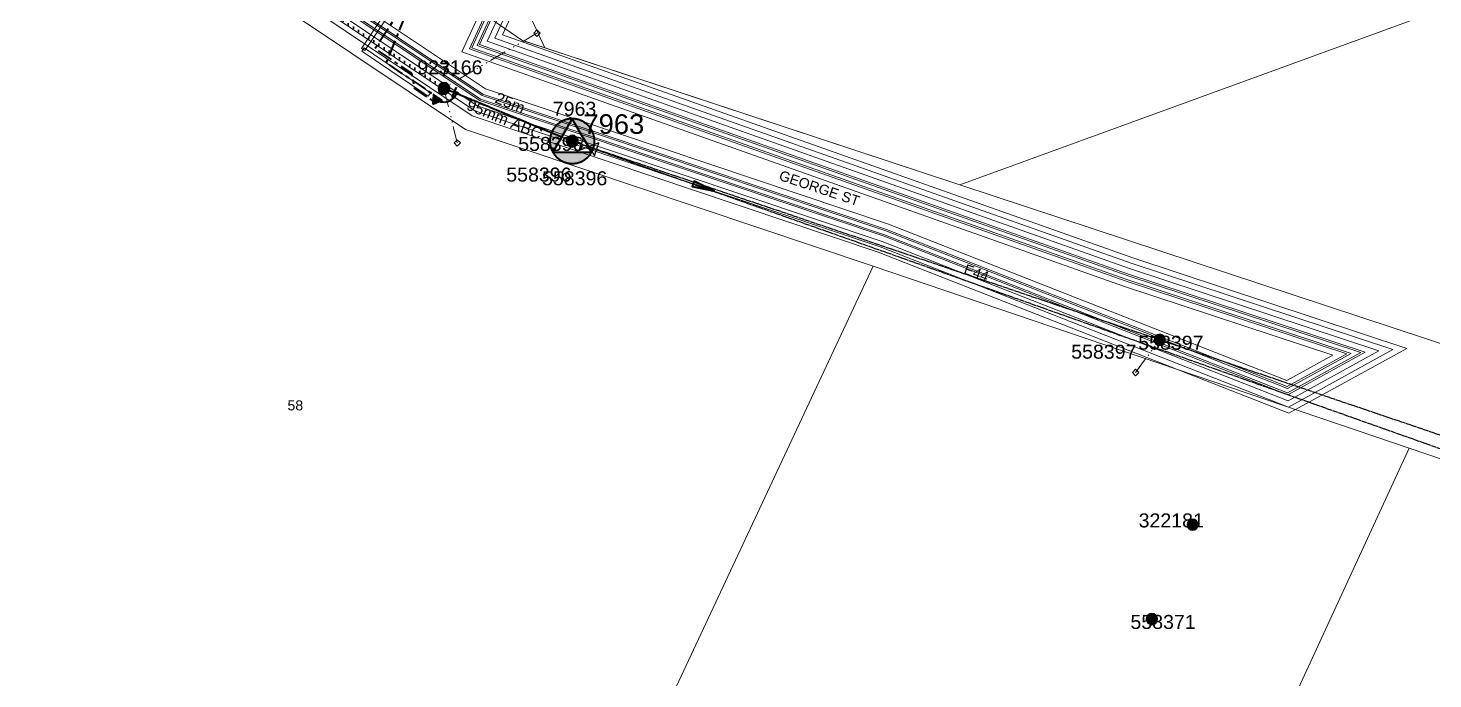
# Model space of a CAD drawing. Header units: metres. Extents: x 0 to 307451, y 0 to 6277344.
# Drawn here: x 305553.9 to 305805, y 6274895.7 to 6275012 of the extents above; entities that cross this region are included whole.
import ezdxf
from ezdxf import colors
from ezdxf.entities.mleader import LeaderData, LeaderLine
from ezdxf.enums import TextEntityAlignment as Align
from ezdxf.math import Vec2, Vec3

# ---------------------------------------------------------------- set-up
doc = ezdxf.new("R2010")
doc.units = ezdxf.units.M
for name, pattern in [('Cable Exist OH', [1, 1, 0]), ('Cable Exist UG', [7, 4, -1, 1, -1]), ('Cable Remove', [1, 0, -1]), ('DASHED', [19.05, 12.7, -6.35]), ('PHANTOMX2', [6.6, 3, -0.75, 0.2, -0.75, 0.2, -0.75, 0.2, -0.75])]:
    doc.linetypes.add(name, pattern=pattern)
doc.layers.get('0').update_dxf_attribs({"color": 6})
for name, color, linetype, lineweight in [('_User Miscellaneous1', 30, 'Continuous', 13), ('_User Miscellaneous2', 31, 'Continuous', 13), ('_User_HV_Exist', 1, 'Continuous', 35), ('_User_LV_Exist', 5, 'Continuous', 35), ('Cadastre Developer_SP_NEW', 92, 'Continuous', 15), ('Cadastre Land Parcels_SP_EXT', 118, 'Continuous', 15), ('Cadastre Roads_SP_EXT', 218, 'Continuous', 15), ('Mains_HV_EXT', 13, 'Continuous', 25), ('Mains_LV_EXT', 163, 'Continuous', 25), ('Services_SP_MOD', 3, 'PHANTOMX2', 20)]:
    doc.layers.add(name, color=color, linetype=linetype, lineweight=lineweight)
doc.layers.add('_User Miscellaneous10', color=252, linetype='Continuous', lineweight=13, plot=False, transparency=0.75)
for name, color, linetype in [('Equip_LV_EXT', 7, 'Continuous'), ('Mains_HV_MOD', 3, 'Continuous'), ('Sub_SP_TR_HV_LV_EXT', 7, 'Continuous'), ('SupportsOH_SP_TR_HV_LV_SL_EXT', 7, 'Continuous')]:
    doc.layers.add(name, color=color, linetype=linetype)
doc.styles.add('POLE_LABEL', font='arial.ttf', dxfattribs={"height": 2})
doc.styles.get("Standard").update_dxf_attribs({"font": 'arial.ttf'})
doc.styles.add('T25a', font='arial.ttf', dxfattribs={"height": 2})
doc.linetypes.add('IE Trench HV', pattern='A,4,-0.4,["/",Standard,S=2,R=0,X=0.25,Y=-1],-1.6', length=6)

# ---------------------------------------------------------------- blocks, each defined once
blk = doc.blocks.new('SUB_POLE_EXT')
at = {"linetype": 'DASHED', "transparency": 33554495}
h = blk.add_hatch(color=256, dxfattribs=at)
h.dxf.hatch_style = 1
h.paths.add_polyline_path([(0, 4), (-0.05, 4), (-0.15, 4), (-0.25, 3.99), (-0.34, 3.99), (-0.44, 3.98), (-0.54, 3.96), (-0.64, 3.95), (-0.73, 3.93), (-0.83, 3.91), (-0.92, 3.89), (-1.02, 3.87), (-1.11, 3.84), (-1.21, 3.81), (-1.3, 3.78), (-1.39, 3.75), (-1.49, 3.71), (-1.58, 3.68), (-1.67, 3.64), (-1.75, 3.59), (-1.84, 3.55), (-1.93, 3.5), (-2.01, 3.46), (-2.1, 3.41), (-2.18, 3.35), (-2.26, 3.3), (-2.34, 3.24), (-2.42, 3.18), (-2.5, 3.12), (-2.58, 3.06), (-2.65, 3), (-2.72, 2.93), (-2.79, 2.86), (-2.86, 2.79), (-2.93, 2.72), (-3, 2.65), (-3.06, 2.58), (-3.12, 2.5), (-3.18, 2.42), (-3.24, 2.34), (-3.3, 2.26), (-3.35, 2.18), (-3.41, 2.1), (-3.46, 2.01), (-3.5, 1.93), (-3.55, 1.84), (-3.59, 1.75), (-3.64, 1.67), (-3.68, 1.58), (-3.71, 1.49), (-3.75, 1.39), (-3.78, 1.3), (-3.81, 1.21), (-3.84, 1.11), (-3.87, 1.02), (-3.89, 0.92), (-3.91, 0.83), (-3.93, 0.73), (-3.95, 0.64), (-3.96, 0.54), (-3.98, 0.44), (-3.99, 0.34), (-3.99, 0.25), (-4, 0.15), (-4, 0.05), (-4, -0.05), (-4, -0.15), (-3.99, -0.25), (-3.99, -0.34), (-3.98, -0.44), (-3.96, -0.54), (-3.95, -0.64), (-3.93, -0.73), (-3.91, -0.83), (-3.89, -0.92), (-3.87, -1.02), (-3.84, -1.11), (-3.81, -1.21), (-3.78, -1.3), (-3.75, -1.39), (-3.71, -1.49), (-3.68, -1.58), (-3.64, -1.67), (-3.59, -1.75), (-3.55, -1.84), (-3.5, -1.93), (-3.46, -2)])
h.paths.add_polyline_path([(-1.19, 0.53), (2.55, 0.53), (2.55, 0.92), (-1.19, 0.92)], flags=9)
h.paths.add_polyline_path([(-1.18, -2.21), (0.35, -2.21), (0.35, -1.9), (-1.18, -1.9)], flags=9)
h = blk.add_hatch(color=256, dxfattribs=at)
h.dxf.hatch_style = 1
h.paths.add_polyline_path([(3.59, 1.75), (3.55, 1.84), (3.5, 1.93), (3.46, 2.01), (3.41, 2.1), (3.35, 2.18), (3.3, 2.26), (3.24, 2.34), (3.18, 2.42), (3.12, 2.5), (3.06, 2.58), (3, 2.65), (2.93, 2.72), (2.86, 2.79), (2.79, 2.86), (2.72, 2.93), (2.65, 3), (2.58, 3.06), (2.5, 3.12), (2.42, 3.18), (2.34, 3.24), (2.26, 3.3), (2.18, 3.35), (2.1, 3.41), (2.01, 3.46), (1.93, 3.5), (1.84, 3.55), (1.75, 3.59), (1.67, 3.64), (1.58, 3.68), (1.49, 3.71), (1.39, 3.75), (1.3, 3.78), (1.21, 3.81), (1.11, 3.84), (1.02, 3.87), (0.92, 3.89), (0.83, 3.91), (0.73, 3.93), (0.64, 3.95), (0.54, 3.96), (0.44, 3.98), (0.34, 3.99), (0.25, 3.99), (0.15, 4), (0.05, 4), (0, 4), (3.46, -2), (3.5, -1.93), (3.55, -1.84), (3.59, -1.75), (3.64, -1.67), (3.68, -1.58), (3.71, -1.49), (3.75, -1.39), (3.78, -1.3), (3.81, -1.21), (3.84, -1.11), (3.87, -1.02), (3.89, -0.92), (3.91, -0.83), (3.93, -0.73), (3.95, -0.64), (3.96, -0.54), (3.98, -0.44), (3.99, -0.34), (3.99, -0.25), (4, -0.15), (4, -0.05), (4, 0.05), (4, 0.15), (3.99, 0.25), (3.99, 0.34), (3.98, 0.44), (3.96, 0.54), (3.95, 0.64), (3.93, 0.73), (3.91, 0.83), (3.89, 0.92), (3.87, 1.02), (3.84, 1.11), (3.81, 1.21), (3.78, 1.3), (3.75, 1.39), (3.71, 1.49), (3.68, 1.58), (3.64, 1.67)])
h = blk.add_hatch(color=256, dxfattribs=at)
h.dxf.hatch_style = 1
h.paths.add_polyline_path([(3.12, -2.5), (3.18, -2.42), (3.24, -2.34), (3.3, -2.26), (3.35, -2.18), (3.41, -2.1), (3.46, -2.01), (3.46, -2), (-3.46, -2), (-3.46, -2.01), (-3.41, -2.1), (-3.35, -2.18), (-3.3, -2.26), (-3.24, -2.34), (-3.18, -2.42), (-3.12, -2.5), (-3.06, -2.58), (-3, -2.65), (-2.93, -2.72), (-2.86, -2.79), (-2.79, -2.86), (-2.72, -2.93), (-2.65, -3), (-2.58, -3.06), (-2.5, -3.12), (-2.42, -3.18), (-2.34, -3.24), (-2.26, -3.3), (-2.18, -3.35), (-2.1, -3.41), (-2.01, -3.46), (-1.93, -3.5), (-1.84, -3.55), (-1.75, -3.59), (-1.67, -3.64), (-1.58, -3.68), (-1.49, -3.71), (-1.39, -3.75), (-1.3, -3.78), (-1.21, -3.81), (-1.11, -3.84), (-1.02, -3.87), (-0.92, -3.89), (-0.83, -3.91), (-0.73, -3.93), (-0.64, -3.95), (-0.54, -3.96), (-0.44, -3.98), (-0.34, -3.99), (-0.25, -3.99), (-0.15, -4), (-0.05, -4), (0.05, -4), (0.15, -4), (0.25, -3.99), (0.34, -3.99), (0.44, -3.98), (0.54, -3.96), (0.64, -3.95), (0.73, -3.93), (0.83, -3.91), (0.92, -3.89), (1.02, -3.87), (1.11, -3.84), (1.21, -3.81), (1.3, -3.78), (1.39, -3.75), (1.49, -3.71), (1.58, -3.68), (1.67, -3.64), (1.75, -3.59), (1.84, -3.55), (1.93, -3.5), (2.01, -3.46), (2.1, -3.41), (2.18, -3.35), (2.26, -3.3), (2.34, -3.24), (2.42, -3.18), (2.5, -3.12), (2.58, -3.06), (2.65, -3), (2.72, -2.93), (2.79, -2.86), (2.86, -2.79), (2.93, -2.72), (3, -2.65), (3.06, -2.58)])
h.paths.add_polyline_path([(-1.4, -2.03), (-1.27, -2.03), (-1.27, -1.88), (-1.4, -1.88)], flags=9)
at = {"flags": 128}
for points in [[(-0.05, 4), (-0.15, 4), (-0.25, 3.99), (-0.34, 3.99), (-0.44, 3.98), (-0.54, 3.96), (-0.64, 3.95), (-0.73, 3.93), (-0.83, 3.91), (-0.92, 3.89), (-1.02, 3.87), (-1.11, 3.84), (-1.21, 3.81), (-1.3, 3.78), (-1.39, 3.75), (-1.49, 3.71), (-1.58, 3.68), (-1.67, 3.64), (-1.75, 3.59), (-1.84, 3.55), (-1.93, 3.5), (-2.01, 3.46), (-2.1, 3.41), (-2.18, 3.35), (-2.26, 3.3), (-2.34, 3.24), (-2.42, 3.18), (-2.5, 3.12), (-2.58, 3.06), (-2.65, 3), (-2.72, 2.93), (-2.79, 2.86), (-2.86, 2.79), (-2.93, 2.72), (-3, 2.65), (-3.06, 2.58), (-3.12, 2.5), (-3.18, 2.42), (-3.24, 2.34), (-3.3, 2.26), (-3.35, 2.18), (-3.41, 2.1), (-3.46, 2.01), (-3.5, 1.93), (-3.55, 1.84), (-3.59, 1.75), (-3.64, 1.67), (-3.68, 1.58), (-3.71, 1.49), (-3.75, 1.39), (-3.78, 1.3), (-3.81, 1.21), (-3.84, 1.11), (-3.87, 1.02), (-3.89, 0.92), (-3.91, 0.83), (-3.93, 0.73), (-3.95, 0.64), (-3.96, 0.54), (-3.98, 0.44), (-3.99, 0.34), (-3.99, 0.25), (-4, 0.15), (-4, 0.05), (-4, -0.05), (-4, -0.15), (-3.99, -0.25), (-3.99, -0.34), (-3.98, -0.44), (-3.96, -0.54), (-3.95, -0.64), (-3.93, -0.73), (-3.91, -0.83), (-3.89, -0.92), (-3.87, -1.02), (-3.84, -1.11), (-3.81, -1.21), (-3.78, -1.3), (-3.75, -1.39), (-3.71, -1.49), (-3.68, -1.58), (-3.64, -1.67), (-3.59, -1.75), (-3.55, -1.84), (-3.5, -1.93), (-3.46, -2.01), (-3.41, -2.1), (-3.35, -2.18), (-3.3, -2.26), (-3.24, -2.34), (-3.18, -2.42), (-3.12, -2.5), (-3.06, -2.58), (-3, -2.65), (-2.93, -2.72), (-2.86, -2.79), (-2.79, -2.86), (-2.72, -2.93), (-2.65, -3), (-2.58, -3.06), (-2.5, -3.12), (-2.42, -3.18), (-2.34, -3.24), (-2.26, -3.3), (-2.18, -3.35), (-2.1, -3.41), (-2.01, -3.46), (-1.93, -3.5), (-1.84, -3.55), (-1.75, -3.59), (-1.67, -3.64), (-1.58, -3.68), (-1.49, -3.71), (-1.39, -3.75), (-1.3, -3.78), (-1.21, -3.81), (-1.11, -3.84), (-1.02, -3.87), (-0.92, -3.89), (-0.83, -3.91), (-0.73, -3.93), (-0.64, -3.95), (-0.54, -3.96), (-0.44, -3.98), (-0.34, -3.99), (-0.25, -3.99), (-0.15, -4), (-0.05, -4), (0.05, -4), (0.15, -4), (0.25, -3.99), (0.34, -3.99), (0.44, -3.98), (0.54, -3.96), (0.64, -3.95), (0.73, -3.93), (0.83, -3.91), (0.92, -3.89), (1.02, -3.87), (1.11, -3.84), (1.21, -3.81), (1.3, -3.78), (1.39, -3.75), (1.49, -3.71), (1.58, -3.68), (1.67, -3.64), (1.75, -3.59), (1.84, -3.55), (1.93, -3.5), (2.01, -3.46), (2.1, -3.41), (2.18, -3.35), (2.26, -3.3), (2.34, -3.24), (2.42, -3.18), (2.5, -3.12), (2.58, -3.06), (2.65, -3), (2.72, -2.93), (2.79, -2.86), (2.86, -2.79), (2.93, -2.72), (3, -2.65), (3.06, -2.58), (3.12, -2.5), (3.18, -2.42), (3.24, -2.34), (3.3, -2.26), (3.35, -2.18), (3.41, -2.1), (3.46, -2.01), (3.5, -1.93), (3.55, -1.84), (3.59, -1.75), (3.64, -1.67), (3.68, -1.58), (3.71, -1.49), (3.75, -1.39), (3.78, -1.3), (3.81, -1.21), (3.84, -1.11), (3.87, -1.02), (3.89, -0.92), (3.91, -0.83), (3.93, -0.73), (3.95, -0.64), (3.96, -0.54), (3.98, -0.44), (3.99, -0.34), (3.99, -0.25), (4, -0.15), (4, -0.05), (4, 0.05), (4, 0.15), (3.99, 0.25), (3.99, 0.34), (3.98, 0.44), (3.96, 0.54), (3.95, 0.64), (3.93, 0.73), (3.91, 0.83), (3.89, 0.92), (3.87, 1.02), (3.84, 1.11), (3.81, 1.21), (3.78, 1.3), (3.75, 1.39), (3.71, 1.49), (3.68, 1.58), (3.64, 1.67), (3.59, 1.75), (3.55, 1.84), (3.5, 1.93), (3.46, 2.01), (3.41, 2.1), (3.35, 2.18), (3.3, 2.26), (3.24, 2.34), (3.18, 2.42), (3.12, 2.5), (3.06, 2.58), (3, 2.65), (2.93, 2.72), (2.86, 2.79), (2.79, 2.86), (2.72, 2.93), (2.65, 3), (2.58, 3.06), (2.5, 3.12), (2.42, 3.18), (2.34, 3.24), (2.26, 3.3), (2.18, 3.35), (2.1, 3.41), (2.01, 3.46), (1.93, 3.5), (1.84, 3.55), (1.75, 3.59), (1.67, 3.64), (1.58, 3.68), (1.49, 3.71), (1.39, 3.75), (1.3, 3.78), (1.21, 3.81), (1.11, 3.84), (1.02, 3.87), (0.92, 3.89), (0.83, 3.91), (0.73, 3.93), (0.64, 3.95), (0.54, 3.96), (0.44, 3.98), (0.34, 3.99), (0.25, 3.99), (0.15, 4), (0.05, 4)], [(0, 4), (-3.46, -2), (3.46, -2)]]:
    blk.add_lwpolyline(points, close=True, dxfattribs=at)
at = {"flags": 8}
blk.add_attdef('ASSET_NUM', text='', height=2.5, dxfattribs=at).set_placement((0, 7), align=Align.MIDDLE_CENTER)
for tag, flags, p in [('STREET_CODE', 9, (-1.38, 1.45)), ('NO_PHASES', 9, (-1.38, 1.05)), ('OPERATED_BY', 9, (-1.38, 0.65)), ('MAINTAINED_BY', 9, (-1.38, 0.45)), ('ORIENTATION', 9, (-1.38, 0.25)), ('OWNED_BY', 9, (-1.38, 0.05)), ('CONSTRUCTED_VOLTAGE', 9, (-1.13, 0.75)), ('OPERATING_VOLTAGE', 9, (-1.13, 0.35)), ('STATE', 9, (-1.38, -0.35)), ('USAGE', 9, (-1.38, -0.75)), ('LEGEND', 9, (-1.38, -0.95)), ('SUBURB', 9, (-1.38, -1.15)), ('STREETNAME', 9, (-1.38, -1.35)), ('LOCATION', 9, (-1.38, -1.55)), ('NOTES', 9, (-1.38, -1.75)), ('Z', 1, (-1.38, -1.95)), ('SECONDARY_VOLTAGE', 9, (-1.13, -0.65)), ('SUBSTATION_TYPE', 9, (-1.13, -1.05))]:
    blk.add_attdef(tag, text='', height=0.1, dxfattribs=dict(flags=flags)).set_placement(p, align=Align.MIDDLE_LEFT)
blk = doc.blocks.new('LV_OH_LINKS_DISTFUSE_EXT')
for p, q in [((0, 0), (0.96, 0)), ((3.84, 0), (4.8, 0))]:
    blk.add_line(p, q)
blk.add_lwpolyline([(3.84, -1.2), (3.84, 1.2), (0.96, -1.2), (0.96, 1.2)], close=True)
at = {"flags": 9}
for tag, p in [('ACTUAL_STATUS', (0, 0)), ('CONSTRUCTED_VOLTAGE', (0, -0.2)), ('OPERATING_VOLTAGE', (0, -0.6)), ('ORIENTATION', (0, -0.8)), ('OWNED_BY', (0, -1)), ('STATE', (0, -1.2)), ('SWITCH_TYPE', (0, -1.4)), ('NO_PHASES', (0, -0.4)), ('USAGE', (0, -1.6)), ('NOTES', (0, -1.8))]:
    blk.add_attdef(tag, text='', height=0.2, dxfattribs=at).set_placement(p, align=Align.MIDDLE_LEFT)
at = {"flags": 1}
blk.add_attdef('Z', (0, 0), '', height=0.2, dxfattribs=at)
blk = doc.blocks.new('CCP_EXT')
at = {"flags": 9}
blk.add_attdef('NOTES', text='', height=0.2, dxfattribs=at).set_placement((0, -2), align=Align.MIDDLE_LEFT)
blk.add_wipeout([(0, 0.57), (0.57, 0), (0, -0.57), (-0.57, 0)])
blk.add_lwpolyline([(-0.57, 0), (0, 0.57), (0.57, 0), (0, -0.57), (-0.57, 0)])
at = {"flags": 1}
blk.add_attdef('Z', (0, 0), '', height=0.2, dxfattribs=at)
at = {"flags": 9}
for tag, p in [('CCP_TYPE', (0, 0)), ('CONSTRUCTED_VOLTAGE', (0, -0.2)), ('OPERATING_VOLTAGE', (0, -0.6)), ('ORIENTATION', (0, -0.8)), ('OWNED_BY', (0, -1)), ('STATE', (0, -1.8)), ('NO_PHASES', (0, -0.4)), ('USAGE', (0, -1.2)), ('LEGEND', (0, -1.4)), ('LIFE_SUPPORT', (0, -1.6))]:
    blk.add_attdef(tag, text='', height=0.2, dxfattribs=at).set_placement(p, align=Align.MIDDLE_LEFT)
blk = doc.blocks.new('POLE_EXT')
blk.add_hatch(color=256).paths.add_polyline_path([(-1, 0, 1), (1, 0, 1)])
blk.add_lwpolyline([(-1, 0, 1), (1, 0, 1)], format="xyb", close=True)
at = {"flags": 8}
blk.add_attdef('pNumber', text='', height=2, dxfattribs=at).set_placement((2.5, 2.5), align=Align.MIDDLE_CENTER)
at = {"style": 'POLE_LABEL', "flags": 9}
for tag, p in [('STRUCTURE_PLANT_NUMBER', (1.35, 0.03)), ('STREET_CODE', (1.35, -0.2))]:
    blk.add_attdef(tag, text='', height=0.2, dxfattribs=at).set_placement(p, align=Align.MIDDLE_LEFT)
at = {"flags": 9}
for tag, p in [('OWNED_BY', (1.35, -0.4)), ('SPECIAL_USE', (1.35, -0.8)), ('STATE', (1.35, -1)), ('cLV', (1.35, -1.4)), ('hDepth', (1.35, -1.6)), ('hDia', (1.35, -1.8)), ('cHV', (1.35, -2)), ('PARENT', (1.35, -0.6)), ('USAGE', (1.35, -1.2)), ('LBRACKET', (1.35, -2.2)), ('LExisting', (1.35, -2.4)), ('LANTNUMBER', (1.35, -2.6)), ('cLinedev', (1.35, -3.4)), ('pExisting', (1.35, -3.8)), ('pFooting', (1.35, -4.4)), ('pNew', (1.35, -4.6)), ('pRelocate', (1.35, -5)), ('LOther', (1.35, -2.8)), ('LRemove', (1.35, -3)), ('LEGEND', (1.35, -3.2)), ('LOCATION', (1.35, -3.6)), ('PFNUMBER', (1.35, -4)), ('NEWPFNUMBER', (1.35, -4.2)), ('pRemove', (1.35, -5.2)), ('pReplace', (1.35, -5.4)), ('pStay', (1.35, -5.6)), ('pType', (1.35, -5.8)), ('cspan', (1.35, -6)), ('STREETNAME', (1.35, -6.2)), ('SUBURB', (1.35, -6.4)), ('OPERATED_BY', (1.36, -7.01)), ('NOTES', (1.35, -6.6)), ('MAINTAINED_BY', (1.36, -6.81))]:
    blk.add_attdef(tag, text='', height=0.2, dxfattribs=at).set_placement(p, align=Align.MIDDLE_LEFT)
at = {"flags": 1}
blk.add_attdef('Z', (1.35, -7.33), '', height=0.2, dxfattribs=at)
blk = doc.blocks.new('POLE_REPLACE_NEW')
at = {"width": 0.9, "flags": 8}
blk.add_attdef('pNumber', text='', height=2, dxfattribs=at).set_placement((2.5, 2.5), align=Align.MIDDLE_CENTER)
at = {"style": 'POLE_LABEL', "flags": 9}
for tag, p in [('STRUCTURE_PLANT_NUMBER', (1.15, 0.09)), ('STREET_CODE', (1.15, -0.2))]:
    blk.add_attdef(tag, text='', height=0.2, dxfattribs=at).set_placement(p, align=Align.MIDDLE_LEFT)
at = {"flags": 9}
for tag, height, p in [('OWNED_BY', 0.2, (1.15, -0.4)), ('SPECIAL_USE', 0.2, (1.15, -0.8)), ('STATE', 0.2, (1.15, -1)), ('cLV', 0.2, (1.15, -1.4)), ('hDepth', 0.2, (1.15, -1.6)), ('hDia', 0.2, (1.15, -1.8)), ('cHV', 0.2, (1.15, -2)), ('PARENT', 0.2, (1.15, -0.6)), ('USAGE', 0.2, (1.15, -1.2)), ('LBRACKET', 0.2, (1.15, -2.2)), ('LExisting', 0.2, (1.15, -2.4)), ('LANTNUMBER', 0.2, (1.15, -2.6)), ('cLinedev', 0.2, (1.15, -3.4)), ('pExisting', 0.2, (1.15, -3.6)), ('pFooting', 0.2, (1.15, -4.2)), ('pNew', 0.2, (1.15, -4.4)), ('pRelocate', 0.2, (1.15, -4.8)), ('pRemove', 0.2, (1.15, -5)), ('LOther', 0.2, (1.15, -2.8)), ('LRemove', 0.2, (1.15, -3)), ('LEGEND', 0.2, (1.15, -3.2)), ('PFNUMBER', 0.2, (1.15, -3.8)), ('NEWPFNUMBER', 0.2, (1.15, -4)), ('MAINTAINED_BY', 0.001, (1.15, -7.22)), ('pReplace', 0.2, (1.15, -5.2)), ('pStay', 0.2, (1.15, -5.4)), ('pType', 0.2, (1.15, -5.6)), ('cspan', 0.2, (1.15, -5.8)), ('SUBURB', 0.2, (1.15, -6)), ('STREETNAME', 0.2, (1.15, -6.2)), ('OPERATED_BY', 0.2, (1.15, -6.89)), ('LOCATION', 0.2, (1.15, -6.4)), ('NOTES', 0.2, (1.15, -6.6))]:
    blk.add_attdef(tag, text='', height=height, dxfattribs=at).set_placement(p, align=Align.MIDDLE_LEFT)
at = {"flags": 1}
blk.add_attdef('Z', (1.15, -7.59), '', height=0.001, dxfattribs=at)
blk.add_wipeout([(0.07, 1), (-0.06, 1), (-0.18, 0.98), (-0.3, 0.95), (-0.42, 0.91), (-0.53, 0.85), (-0.63, 0.77), (-0.73, 0.69), (-0.81, 0.59), (-0.87, 0.49), (-0.93, 0.37), (-0.97, 0.25), (-0.99, 0.13), (-1, 0.01), (-0.99, -0.12), (-0.97, -0.24), (-0.93, -0.36), (-0.88, -0.48), (-0.81, -0.58), (-0.73, -0.68), (-0.64, -0.77), (-0.54, -0.84), (-0.43, -0.9), (-0.31, -0.95), (-0.19, -0.98), (-0.07, -1), (0.06, -1), (0.18, -0.98), (0.3, -0.95), (0.42, -0.91), (0.53, -0.85), (0.63, -0.77), (0.73, -0.69), (0.81, -0.59), (0.87, -0.49), (0.93, -0.37), (0.97, -0.25), (0.99, -0.13), (1, -0.01), (0.99, 0.12), (0.97, 0.24), (0.93, 0.36), (0.88, 0.48), (0.81, 0.58), (0.73, 0.68), (0.64, 0.77), (0.54, 0.84), (0.43, 0.9), (0.31, 0.95), (0.19, 0.98)])
at = {"ltscale": 10}
h = blk.add_hatch(color=256, dxfattribs=at)
h.dxf.hatch_style = 1
h.paths.add_polyline_path([(0, 1), (-0.06, 1), (-0.18, 0.98), (-0.3, 0.95), (-0.42, 0.91), (-0.53, 0.85), (-0.63, 0.77), (-0.73, 0.69), (-0.81, 0.59), (-0.87, 0.49), (-0.93, 0.37), (-0.97, 0.25), (-0.99, 0.13), (-1, 0.01), (-0.99, -0.12), (-0.97, -0.24), (-0.93, -0.36), (-0.88, -0.48), (-0.81, -0.58), (-0.73, -0.68), (-0.64, -0.77), (-0.54, -0.84), (-0.43, -0.9), (-0.31, -0.95), (-0.19, -0.98), (-0.07, -1), (0, -1)])
blk.add_line((0, 1), (0, -1), dxfattribs=at)
at = {"lineweight": -3}
blk.add_lwpolyline([(-1, 0, 1), (1, 0, 1)], format="xyb", close=True, dxfattribs=at)
blk = doc.blocks.new('*U254')
h = blk.add_hatch(color=256)
h.dxf.hatch_style = 1
edge = h.paths.add_edge_path()
edge.add_arc((2.45, 0.49), 0.2, 11.3114, 371.3114)
h = blk.add_hatch(color=256)
h.dxf.hatch_style = 1
h.paths.add_polyline_path([(0, -3.5), (0.87, -2), (-0.87, -2)])
for p, q in [((2.16, -0.59), (1.77, 1.37)), ((1.96, 0.39), (2.45, 0.49))]:
    blk.add_line(p, q)
at = {"flags": 128}
blk.add_lwpolyline([(0, -3.5), (0.87, -2), (-0.87, -2)], close=True, dxfattribs=at)
blk.add_circle((2.45, 0.49), 0.2)
blk = doc.blocks.new('*U266')
blk.add_hatch(color=256).paths.add_polyline_path([(-1, 0, 1), (1, 0, 1)])
blk.add_lwpolyline([(-1, 0, 1), (1, 0, 1)], format="xyb", close=True)
at = {"flags": 8}
blk.add_attdef('pNumber', text='', height=2, dxfattribs=at).set_placement((1.5, 2.49), align=Align.MIDDLE_CENTER)
at = {"style": 'POLE_LABEL', "flags": 9}
for tag, p in [('STRUCTURE_PLANT_NUMBER', (0.36, 0.02)), ('STREET_CODE', (0.36, -0.21))]:
    blk.add_attdef(tag, text='', height=0.2, dxfattribs=at).set_placement(p, align=Align.MIDDLE_LEFT)
at = {"flags": 9}
for tag, p in [('OWNED_BY', (0.36, -0.41)), ('SPECIAL_USE', (0.36, -0.81)), ('STATE', (0.36, -1.01)), ('cLV', (0.36, -1.41)), ('hDepth', (0.36, -1.61)), ('hDia', (0.36, -1.81)), ('cHV', (0.36, -2.01)), ('PARENT', (0.36, -0.61)), ('USAGE', (0.36, -1.21)), ('LBRACKET', (0.36, -2.21)), ('LExisting', (0.36, -2.41)), ('cLinedev', (0.36, -3.41)), ('pExisting', (0.36, -3.81)), ('pFooting', (0.36, -4.41)), ('pNew', (0.36, -4.61)), ('pRelocate', (0.36, -5.01)), ('LANTNUMBER', (0.36, -2.61)), ('LOther', (0.36, -2.81)), ('LRemove', (0.36, -3.01)), ('LEGEND', (0.36, -3.21)), ('LOCATION', (0.36, -3.61)), ('PFNUMBER', (0.36, -4.01)), ('NEWPFNUMBER', (0.36, -4.21)), ('pRemove', (0.36, -5.21)), ('pReplace', (0.36, -5.41)), ('pStay', (0.36, -5.61)), ('pType', (0.36, -5.81)), ('cspan', (0.36, -6.01)), ('STREETNAME', (0.36, -6.21)), ('SUBURB', (0.36, -6.41)), ('OPERATED_BY', (0.36, -7.03)), ('NOTES', (0.36, -6.61)), ('MAINTAINED_BY', (0.36, -6.83))]:
    blk.add_attdef(tag, text='', height=0.2, dxfattribs=at).set_placement(p, align=Align.MIDDLE_LEFT)
at = {"flags": 1}
blk.add_attdef('Z', (0.36, -7.34), '', height=0.2, dxfattribs=at)
blk = doc.blocks.new('*U268')
h = blk.add_hatch(color=256)
h.dxf.hatch_style = 1
h.paths.add_polyline_path([(4, 0), (0, 0.5), (0, -0.5)])
blk.add_line((0.5, 0), (4, 0))
at = {"flags": 128}
blk.add_lwpolyline([(4, 0), (0, 0.5), (0, -0.5)], close=True, dxfattribs=at)
blk.add_circle((0, 0), 0.0001)

msp = doc.modelspace()

# ---------------------------------------------------------------- linework, layer by layer
at = {"layer": '_User Miscellaneous1'}
for p, q in [((305613.5132, 6275008.3428), (305623.3472, 6275023.0366)), ((305614.1115, 6275007.9424), (305623.9456, 6275022.6361)), ((305614.0142, 6275008.4407), (305613.8124, 6275008.1426)), ((305614.0142, 6275008.4407), (305625.847, 6275000.4289)), ((305613.5132, 6275008.3428), (305613.8124, 6275008.1426)), ((305613.6105, 6275007.8445), (305613.8124, 6275008.1426)), ((305613.6105, 6275007.8445), (305625.4433, 6274999.8327)), ((305614.1115, 6275007.9424), (305613.8124, 6275008.1426)), ((305625.4433, 6274999.8327), (305625.6452, 6275000.1308)), ((305625.847, 6275000.4289), (305625.6452, 6275000.1308))]:
    msp.add_line(p, q, dxfattribs=at)
at = {"layer": '_User Miscellaneous10', "linetype": 'Cable Remove', "lineweight": 50}
msp.add_lwpolyline([(305266.2484, 6275019.0987), (305334.439, 6275047.915), (305365.436, 6275061.072), (305572.767, 6275038.388), (305628.245, 6275001.259)], dxfattribs=at)
at = {"layer": 'Cadastre Developer_SP_NEW', "linetype": 'Continuous'}
msp.add_lwpolyline([(305857.017, 6274917.742), (305800.734, 6274936.864), (305691.666, 6274700.374), (305587.8, 6274486.842), (305580.464, 6274471.066), (305617.902, 6274453.849), (305648.337, 6274438.359), (305664.867, 6274430.743), (305714.68, 6274407.72), (305767.117, 6274383.549), (305809.239, 6274474.941), (305812.578, 6274491.192), (305846.64, 6274656.86), (305857.753, 6274710.921), (305857.726, 6274786.11), (305857.721, 6274811.036), (305857.11, 6274811.035), (305857.07, 6274850.669), (305857.017, 6274917.742)], close=True, dxfattribs=at)
at = {"layer": 'Cadastre Land Parcels_SP_EXT', "linetype": 'Continuous'}
for points in [[(305849.9834, 6275031.1991), (305818.7522, 6275128.6687), (305681.3236, 6275100.242), (305643.9969, 6275013.3113), (305646.2648, 6275008.4403), (305720.4263, 6274983.9401), (305849.9834, 6275031.1991)], [(306089.713, 6275055.063), (306075.259, 6275113.316), (305849.983, 6275031.199), (305720.426, 6274983.94), (305857.774, 6274938.619), (306089.713, 6275055.063)], [(305643.9969, 6275013.3113), (305681.3236, 6275100.242), (305650.6996, 6275093.9077), (305636.2693, 6275062.1475), (305619.5971, 6275025.4399), (305637.2155, 6275013.2245), (305642.1576, 6275009.7971), (305642.4045, 6275009.7156), (305646.2648, 6275008.4403), (305643.9969, 6275013.3113)], [(305704.936, 6274969.41), (305632.11, 6274993.851), (305571.357, 6275034.511), (305551.627, 6275036.67), (305488.611, 6274900.197), (305613.983, 6274841.403), (305639.456, 6274829.457), (305704.936, 6274969.41)], [(305800.734, 6274936.864), (305704.936, 6274969.41), (305639.456, 6274829.457), (305550.602, 6274636.208), (305534.412, 6274600.995), (305522.165, 6274574.359), (305493.135, 6274511.224), (305580.464, 6274471.066), (305587.8, 6274486.842), (305691.666, 6274700.374), (305800.734, 6274936.864)], [(305857.017, 6274917.742), (305800.734, 6274936.864), (305691.666, 6274700.374), (305587.8, 6274486.842), (305580.464, 6274471.066), (305617.902, 6274453.849), (305648.337, 6274438.359), (305664.867, 6274430.743), (305714.68, 6274407.72), (305767.117, 6274383.549), (305809.239, 6274474.941), (305812.578, 6274491.192), (305846.64, 6274656.86), (305857.753, 6274710.921), (305857.726, 6274786.11), (305857.721, 6274811.036), (305857.11, 6274811.035), (305857.07, 6274850.669), (305857.017, 6274917.742)]]:
    msp.add_lwpolyline(points, close=True, dxfattribs=at)
at = {"layer": 'Mains_LV_EXT', "linetype": 'Cable Exist OH'}
for points in [[(305756.149, 6274956.244), (305651.174, 6274991.77)], [(305830.227, 6274931.076), (305756.149, 6274956.244)]]:
    msp.add_lwpolyline(points, dxfattribs=at)

# ---------------------------------------------------------------- block references
at = {"layer": '_User Miscellaneous1'}
ref = msp.add_blockref('POLE_EXT', (305651.174, 6274991.77), dxfattribs=at)
ref.add_attrib('ASSET_NUM', '558396', dxfattribs={"layer": '0', "height": 2.5, "rotation": 0.011477, "style": 'POLE_LABEL'}).set_placement((305651.042, 6274987.0406), align=Align.TOP_RIGHT)
ref = msp.add_blockref('POLE_EXT', (305756.149, 6274956.244), dxfattribs=at)
ref.add_attrib('ASSET_NUM', '558397', dxfattribs={"layer": '0', "height": 2.5, "rotation": 359.92515, "style": 'POLE_LABEL'}).set_placement((305746.1642, 6274955.3849), align=Align.TOP_CENTER)
ref = msp.add_blockref('POLE_EXT', (305762.037, 6274923.226), dxfattribs=at)
ref.add_attrib('ASSET_NUM', '322181', dxfattribs={"layer": '0', "height": 2.5, "style": 'POLE_LABEL'}).set_placement((305764.037, 6274923.976), align=Align.MIDDLE_RIGHT)
ref = msp.add_blockref('POLE_EXT', (305754.749, 6274906.333), dxfattribs=at)
ref.add_attrib('ASSET_NUM', '558371', dxfattribs={"layer": '0', "height": 2.5, "style": 'POLE_LABEL'}).set_placement((305756.749, 6274907.083), align=Align.TOP_CENTER)
at = {"layer": '_User_HV_Exist'}
ref = msp.add_blockref('SUB_POLE_EXT', (305651.174, 6274991.77), dxfattribs=at)
ref.add_attrib('ASSET_NUM', '7963', dxfattribs={"layer": '0', "height": 2.5}).set_placement((305647.7051, 6274995.5493), align=Align.BOTTOM_LEFT)
ref = msp.add_blockref('POLE_EXT', (305651.174, 6274991.77), dxfattribs=at)
ref.add_attrib('ASSET_NUM', '558396', dxfattribs={"layer": '0', "height": 2.5, "rotation": 0.011477, "style": 'POLE_LABEL'}).set_placement((305657.4407, 6274986.3831), align=Align.TOP_RIGHT)
at = {"layer": '_User_HV_Exist', "rotation": 341.302948436544}
msp.add_blockref('*U268', (305672.7872, 6274984.1117), dxfattribs=at)
at = {"layer": '_User_LV_Exist'}
ref = msp.add_blockref('SUB_POLE_EXT', (305651.174, 6274991.77), dxfattribs=at)
ref.add_attrib('ASSET_NUM', '7963', dxfattribs={"layer": '0', "height": 2.5}).set_placement((305647.7051, 6274995.5493), align=Align.BOTTOM_LEFT)
at = {"layer": 'Equip_LV_EXT', "rotation": 341.3029602160107}
msp.add_blockref('LV_OH_LINKS_DISTFUSE_EXT', (305651.8794, 6274991.5313), dxfattribs=at)
at = {"layer": 'Sub_SP_TR_HV_LV_EXT'}
ref = msp.add_blockref('SUB_POLE_EXT', (305651.174, 6274991.77), dxfattribs=at)
ref.add_attrib('ASSET_NUM', '7963', dxfattribs={"layer": '0', "height": 3.5}).set_placement((305653.174, 6274992.02), align=Align.BOTTOM_LEFT)
at = {"layer": 'SupportsOH_SP_TR_HV_LV_SL_EXT'}
ref = msp.add_blockref('POLE_EXT', (305651.174, 6274991.77), dxfattribs=at)
ref.add_attrib('ASSET_NUM', '558396', dxfattribs={"layer": '0', "height": 2.5, "rotation": 0.011477, "style": 'POLE_LABEL'}).set_placement((305653.174, 6274992.52), align=Align.TOP_RIGHT)
ref = msp.add_blockref('POLE_EXT', (305756.149, 6274956.244), dxfattribs=at)
ref.add_attrib('ASSET_NUM', '558397', dxfattribs={"layer": '0', "height": 2.5, "rotation": 359.92515, "style": 'POLE_LABEL'}).set_placement((305758.149, 6274956.994), align=Align.TOP_CENTER)
ref = msp.add_blockref('POLE_EXT', (305762.037, 6274923.226), dxfattribs=at)
ref.add_attrib('ASSET_NUM', '322181', dxfattribs={"layer": '0', "height": 2.5, "style": 'POLE_LABEL'}).set_placement((305764.037, 6274923.976), align=Align.MIDDLE_RIGHT)
ref = msp.add_blockref('POLE_EXT', (305754.749, 6274906.333), dxfattribs=at)
ref.add_attrib('ASSET_NUM', '558371', dxfattribs={"layer": '0', "height": 2.5, "style": 'POLE_LABEL'}).set_placement((305756.749, 6274907.083), align=Align.TOP_CENTER)

# ---------------------------------------------------------------- texts
at = {"layer": '_User_LV_Exist', "linetype": 'IE Trench HV', "insert": (305637.9638, 6275000.5707), "char_height": 2, "width": 15.07642, "attachment_point": 1, "rotation": 337.518215, "style": 'T25a'}
msp.add_mtext('25m', dxfattribs=at)
at = {"layer": 'Cadastre Land Parcels_SP_EXT'}
msp.add_text('58', height=1.8, dxfattribs=at).set_placement((305600.2971, 6274943.6427))
at = {"layer": 'Cadastre Roads_SP_EXT'}
msp.add_text('GEORGE ST', height=1.8, rotation=341.516293, dxfattribs=at).set_placement((305687.9765, 6274984.881))
at = {"layer": 'Mains_LV_EXT'}
msp.add_text('E44', height=1.8, rotation=340.186728, dxfattribs=at).set_placement((305720.993, 6274968.141))

# ---------------------------------------------------------------- next in the draw order: block references
at = {"layer": 'Services_SP_MOD'}
for p in [(305644.8654, 6275011.0654), (305630.639, 6274991.462), (305751.8527, 6274950.4208)]:
    msp.add_blockref('CCP_EXT', p, dxfattribs=at)

# ---------------------------------------------------------------- next in the draw order: linework, layer by layer
at = {"layer": 'Cadastre Developer_SP_NEW', "linetype": 'Continuous'}
for points in [[(305849.9834, 6275031.1991), (305818.7522, 6275128.6687), (305681.3236, 6275100.242), (305643.9969, 6275013.3113), (305646.2648, 6275008.4403), (305720.4263, 6274983.9401), (305849.9834, 6275031.1991)], [(306089.713, 6275055.063), (306075.259, 6275113.316), (305849.983, 6275031.199), (305720.426, 6274983.94), (305857.774, 6274938.619), (306089.713, 6275055.063)], [(305800.734, 6274936.864), (305704.936, 6274969.41), (305639.456, 6274829.457), (305550.602, 6274636.208), (305534.412, 6274600.995), (305522.165, 6274574.359), (305493.135, 6274511.224), (305580.464, 6274471.066), (305587.8, 6274486.842), (305691.666, 6274700.374), (305800.734, 6274936.864)]]:
    msp.add_lwpolyline(points, close=True, dxfattribs=at)
at = {"layer": 'Cadastre Roads_SP_EXT', "linetype": 'Continuous'}
msp.add_lwpolyline([(305619.597, 6275025.44), (305578.448, 6275053.973), (305313.337, 6275082.977), (305305.026, 6275064.965), (305285.579, 6275022.823), (305366.039, 6275056.974), (305551.627, 6275036.67), (305571.357, 6275034.511), (305632.11, 6274993.851), (305704.936, 6274969.41), (305800.734, 6274936.864), (305857.017, 6274917.742), (305857.639, 6274917.558), (306090.374, 6275032.224), (306090.042, 6275043.729), (306089.713, 6275055.063), (305857.774, 6274938.619), (305720.426, 6274983.94), (305642.158, 6275009.797), (305637.216, 6275013.224), (305619.597, 6275025.44)], close=True, dxfattribs=at)
at = {"layer": 'Mains_HV_EXT', "color": 1, "linetype": 'Cable Exist OH'}
msp.add_lwpolyline([(305651.174, 6274991.77), (305829.082, 6274928.731), (305883.14, 6274934.236)], dxfattribs=at)
at = {"layer": 'Mains_HV_MOD', "color": 1, "linetype": 'Cable Exist OH'}
msp.add_lwpolyline([(305628.2451, 6275001.259), (305628.245, 6275001.259), (305651.174, 6274991.77)], dxfattribs=at)
at = {"layer": 'Services_SP_MOD'}
for points in [[(305644.8654, 6275011.0654), (305628.245, 6275001.259)], [(305628.245, 6275001.259), (305651.174, 6274991.77)], [(305630.639, 6274991.462), (305628.245, 6275001.259)], [(305751.8527, 6274950.4208), (305756.149, 6274956.244)]]:
    msp.add_lwpolyline(points, dxfattribs=at)

# ---------------------------------------------------------------- next in the draw order: texts
at = {"layer": '_User_LV_Exist', "linetype": 'IE Trench HV', "insert": (305632.8687, 6274999.3455), "char_height": 2, "width": 15.07642, "attachment_point": 1, "rotation": 337.518215, "style": 'T25a'}
msp.add_mtext('95mm ABC', dxfattribs=at)

# ---------------------------------------------------------------- next in the draw order: block references
at = {"layer": '_User Miscellaneous1'}
ref = msp.add_blockref('POLE_REPLACE_NEW', (305628.2451, 6275001.259), dxfattribs=at)
ref.add_attrib('pNumber', '7.', dxfattribs={"height": 2.5}).set_placement((305628.9216, 6275004.5363), align=Align.MIDDLE_CENTER)

# ---------------------------------------------------------------- next in the draw order: linework, layer by layer
at = {"layer": '_User_HV_Exist', "color": 1, "linetype": 'Cable Exist UG', "ltscale": 0.7, "flags": 128}
msp.add_lwpolyline([(305632.9404, 6275063.4085), (305632.9404, 6275063.4085), (305641.111, 6275059.6396), (305641.111, 6275059.6396), (305648.3755, 6275056.2886), (305640.1342, 6275038.4226), (305632.5142, 6275021.9033), (305623.075, 6275019.2474), (305623.075, 6275019.2474), (305615.9496, 6275008.2765), (305615.9496, 6275008.2765), (305615.9496, 6275008.2765), (305622.4493, 6275003.9265), (305622.9758, 6275001.1675), (305626.336, 6274998.9186)], dxfattribs=at)
at = {"layer": '_User_HV_Exist'}
msp.add_arc((305628.2379, 6275001.2404), 2.4823, 221.569762, 337.976858, dxfattribs=at)
at = {"layer": '_User_LV_Exist', "linetype": 'Cable Exist UG', "ltscale": 0.7, "flags": 128}
msp.add_lwpolyline([(305645.6442, 6275057.5296), (305645.9454, 6275058.1828), (305649.565, 6275056.4799), (305645.4689, 6275047.6001), (305645.4689, 6275047.6001), (305643.1835, 6275042.6457), (305633.0947, 6275020.7745), (305622.9019, 6275018.1599), (305617.9229, 6275005.7525), (305626.3757, 6275000.0954)], dxfattribs=at)
at = {"layer": '_User_LV_Exist', "linetype": 'Cable Exist OH'}
msp.add_lwpolyline([(305628.2451, 6275001.259), (305628.245, 6275001.259), (305651.174, 6274991.77)], dxfattribs=at)
at = {"layer": 'Cadastre Developer_SP_NEW', "linetype": 'Continuous'}
msp.add_lwpolyline([(305704.936, 6274969.41), (305632.11, 6274993.851), (305571.357, 6275034.511), (305551.627, 6275036.67), (305488.611, 6274900.197), (305613.983, 6274841.403), (305639.456, 6274829.457), (305704.936, 6274969.41)], close=True, dxfattribs=at)

# ---------------------------------------------------------------- next in the draw order: block references
at = {"layer": '_User_HV_Exist'}
ref = msp.add_blockref('*U266', (305628.252, 6275001.153), dxfattribs=at)
ref.add_attrib('ASSET_NUM', '923166', dxfattribs={"layer": '0', "height": 2.5, "rotation": 0.011477, "style": 'POLE_LABEL'}).set_placement((305635.1403, 6275006.2107), align=Align.TOP_RIGHT)
at = {"layer": '_User_HV_Exist', "rotation": 326.2068594584956}
msp.add_blockref('*U254', (305628.245, 6275001.259), dxfattribs=at)
at = {"layer": '_User_LV_Exist'}
ref = msp.add_blockref('*U266', (305628.252, 6275001.153), dxfattribs=at)
ref.add_attrib('ASSET_NUM', '923166', dxfattribs={"layer": '0', "height": 2.5, "rotation": 0.011477, "style": 'POLE_LABEL'}).set_placement((305635.1403, 6275006.2107), align=Align.TOP_RIGHT)

# ---------------------------------------------------------------- next in the draw order: leaders
at = {"layer": '_User Miscellaneous2'}
ml = msp.add_multileader_mtext('Standard', dxfattribs=at)
ml.set_content('STAGE 2 \\PTO BE CONSTRUCTED UNDER URS18515', color=256)
ml.set_leader_properties()
ml.build(insert=Vec2(0, 0))
ml.multileader.update_dxf_attribs({"leader_type": 2, "has_text_frame": 1, "text_left_attachment_type": 2, "text_right_attachment_type": 2, "dogleg_length": 0.01, "arrow_head_size": 2.5})
ctx = ml.context
ctx.base_point, ctx.char_height, ctx.arrow_head_size, ctx.landing_gap_size, ctx.plane_origin, ctx.plane_x_axis, ctx.plane_y_axis = Vec3(305859.1224, 6275116.2031), 1.8, 2.5, 1, Vec3(305633.6415, 6275131.253), Vec3(0.9080025, -0.41896475), Vec3(0.41896475, 0.9080025)
ctx.left_attachment, ctx.right_attachment, ctx.text_align_type = 2, 2, 1
notes = []
notes.append((ctx, [(0, (0, 0, 0), (0, 0), (1, 0), 1, [])]))
ctx.mtext.insert, ctx.mtext.text_direction, ctx.mtext.rotation, ctx.mtext.width, ctx.mtext.alignment, ctx.mtext.flow_direction = Vec3(305874.0978, 6275113.6566), Vec3(0.9080025, -0.41896475), 5.85088043, 27.498383, 2, 5
ctx.mtext.has_bg_fill, ctx.mtext.bg_color, ctx.mtext.bg_scale_factor, ctx.mtext.bg_transparency, ctx.mtext.use_window_bg_color = 1, -1027028792, 1.5, 0, 1
for ctx, leaders in notes:
    for number, flags, end, landing, length, lines in leaders:
        leader = LeaderData()
        leader.index, (leader.has_last_leader_line, leader.has_dogleg_vector, leader.attachment_direction) = number, flags
        leader.last_leader_point, leader.dogleg_vector, leader.dogleg_length = Vec3(end), Vec3(landing), length
        for number, points, colour, breaks in lines:
            line = LeaderLine()
            line.index, line.vertices, line.color, line.breaks = number, Vec3.list(points), colors.encode_raw_color(colour), breaks
            leader.lines.append(line)
        ctx.leaders.append(leader)

# ---------------------------------------------------------------- next in the draw order: leaders
ml = msp.add_multileader_mtext('Standard', dxfattribs=at)
ml.set_content('STAGE 2 \\PTO BE CONSTRUCTED UNDER URS18515', color=256)
ml.set_leader_properties()
ml.build(insert=Vec2(0, 0))
ml.multileader.update_dxf_attribs({"leader_type": 2, "has_text_frame": 1, "text_left_attachment_type": 2, "text_right_attachment_type": 2, "dogleg_length": 0.01, "arrow_head_size": 2.5})
ctx = ml.context
ctx.base_point, ctx.char_height, ctx.arrow_head_size, ctx.landing_gap_size, ctx.plane_origin, ctx.plane_x_axis, ctx.plane_y_axis = Vec3(305864.3652, 6275127.8027), 1.8, 2.5, 1, Vec3(305577.9623, 6275197.8178), Vec3(0.9080025, -0.41896475), Vec3(0.41896475, 0.9080025)
ctx.left_attachment, ctx.right_attachment, ctx.text_align_type = 2, 2, 1
notes = []
notes.append((ctx, [(0, (0, 0, 0), (0, 0), (1, 0), 1, [])]))
ctx.mtext.insert, ctx.mtext.text_direction, ctx.mtext.rotation, ctx.mtext.width, ctx.mtext.alignment, ctx.mtext.flow_direction = Vec3(305879.3405, 6275125.2563), Vec3(0.9080025, -0.41896475), 5.85088043, 27.498383, 2, 5
ctx.mtext.has_bg_fill, ctx.mtext.bg_color, ctx.mtext.bg_scale_factor, ctx.mtext.bg_transparency, ctx.mtext.use_window_bg_color = 1, -1027028792, 1.5, 0, 1
for ctx, leaders in notes:
    for number, flags, end, landing, length, lines in leaders:
        leader = LeaderData()
        leader.index, (leader.has_last_leader_line, leader.has_dogleg_vector, leader.attachment_direction) = number, flags
        leader.last_leader_point, leader.dogleg_vector, leader.dogleg_length = Vec3(end), Vec3(landing), length
        for number, points, colour, breaks in lines:
            line = LeaderLine()
            line.index, line.vertices, line.color, line.breaks = number, Vec3.list(points), colors.encode_raw_color(colour), breaks
            leader.lines.append(line)
        ctx.leaders.append(leader)

# ---------------------------------------------------------------- next in the draw order: linework, layer by layer
at = {"layer": '_User Miscellaneous10', "flags": 128}
for points in [[(305548.2524, 6275054.4129), (305555.9754, 6275058.7958), (305587.4874, 6275127.1095), (305597.1125, 6275122.6696), (305567.8523, 6275059.2369), (305572.0288, 6275051.8773), (305577.5633, 6275051.2871), (305623.3001, 6275020.6612), (305631.5848, 6275022.9923), (305666.5266, 6275098.7415), (305679.2013, 6275100.9122), (305637.3501, 6275010.1843), (305751.0512, 6274969.9383), (305797.825, 6274954.5042), (305779.1679, 6274944.2502), (305706.2013, 6274972.8882), (305633.7565, 6274997.2012), (305603.7914, 6275017.2559), (305572.6611, 6275038.0904), (305365.4819, 6275060.757)], [(305548.0386, 6275055.4414), (305555.2021, 6275059.5067), (305586.9982, 6275128.4364), (305598.4394, 6275123.1588), (305568.9753, 6275059.2841), (305572.6452, 6275052.8173), (305577.9146, 6275052.2553), (305623.4733, 6275021.7488), (305630.87, 6275023.83), (305665.839, 6275099.6383), (305680.9052, 6275102.2186), (305638.7174, 6275010.7611), (305751.3747, 6274970.8846), (305800.3195, 6274954.7342), (305779.2389, 6274943.1481), (305705.8593, 6274971.9482), (305633.3115, 6274996.2957), (305603.2352, 6275016.4248), (305572.3087, 6275037.123), (305365.6324, 6275059.7346)], [(305548.7441, 6275052.0475), (305557.7541, 6275057.1606), (305588.6125, 6275124.0576), (305594.0606, 6275121.5445), (305565.2693, 6275059.1283), (305570.6111, 6275049.7155), (305576.7551, 6275049.0603), (305622.9019, 6275018.1599), (305633.229, 6275021.0656), (305668.1081, 6275096.6788), (305675.2824, 6275097.9076), (305634.2052, 6275008.8576), (305750.307, 6274967.7619), (305792.0876, 6274953.9754), (305779.0048, 6274946.785), (305706.9878, 6274975.0503), (305634.78, 6274999.2838), (305605.0707, 6275019.1673), (305573.4718, 6275040.3154), (305365.1356, 6275063.1086)], [(305548.68, 6275052.356), (305557.5221, 6275057.3739), (305588.4657, 6275124.4557), (305594.4587, 6275121.6912), (305565.6062, 6275059.1425), (305570.796, 6275049.9975), (305576.8605, 6275049.3507), (305622.9538, 6275018.4861), (305633.0145, 6275021.3169), (305667.9018, 6275096.9479), (305675.7936, 6275098.2995), (305634.6154, 6275009.0307), (305750.4041, 6274968.0457), (305792.836, 6274954.0444), (305779.0261, 6274946.4544), (305706.8852, 6274974.7683), (305634.6465, 6274999.0121), (305604.9038, 6275018.918), (305573.366, 6275040.0252), (305365.1807, 6275062.8019)], [(305548.4662, 6275053.3845), (305556.7488, 6275058.0848), (305587.9765, 6275125.7826), (305595.7856, 6275122.1804), (305566.7293, 6275059.1897), (305571.4124, 6275050.9374), (305577.2119, 6275050.3189), (305623.127, 6275019.5737), (305632.2997, 6275022.1546), (305667.2142, 6275097.8447), (305677.4975, 6275099.6058), (305635.9828, 6275009.6075), (305750.7276, 6274968.992), (305795.3305, 6274954.2743), (305779.097, 6274945.3523), (305706.5433, 6274973.8283), (305634.2015, 6274998.1067), (305604.3476, 6275018.0869), (305573.0136, 6275039.0578), (305365.3313, 6275061.7795)], [(305549.1717, 6275049.9905), (305559.3007, 6275055.7387), (305589.5908, 6275121.4038), (305591.4068, 6275120.5661), (305563.0233, 6275059.034), (305569.3783, 6275047.8356), (305576.0523, 6275047.1239), (305622.5556, 6275015.9848), (305634.6587, 6275019.3903), (305669.4832, 6275094.8852), (305671.8747, 6275095.2948), (305631.4706, 6275007.704), (305749.6599, 6274965.8693), (305787.0986, 6274953.5156), (305778.863, 6274948.9892), (305707.6718, 6274976.9304), (305635.67, 6275001.0947), (305606.1831, 6275020.8294), (305574.1767, 6275042.2502), (305364.8344, 6275065.1535)], [(305548.9579, 6275051.019), (305558.5274, 6275056.4496), (305589.1017, 6275122.7307), (305592.7337, 6275121.0553), (305564.1463, 6275059.0811), (305569.9947, 6275048.7755), (305576.4037, 6275048.0921), (305622.7288, 6275017.0723), (305633.9439, 6275020.2279), (305668.7956, 6275095.782), (305673.5786, 6275096.6012), (305632.8379, 6275008.2808), (305749.9835, 6274966.8156), (305789.5931, 6274953.7455), (305778.9339, 6274947.8871), (305707.3298, 6274975.9904), (305635.225, 6275000.1892), (305605.6269, 6275019.9983), (305573.8242, 6275041.2828), (305364.985, 6275064.1311)], [(305548.9579, 6275051.019), (305558.5274, 6275056.4496), (305589.1017, 6275122.7307), (305592.7337, 6275121.0553), (305564.1463, 6275059.0811), (305569.9947, 6275048.7755), (305576.4037, 6275048.0921), (305622.7288, 6275017.0723), (305633.9439, 6275020.2279), (305668.7956, 6275095.782), (305673.5786, 6275096.6012), (305632.8379, 6275008.2808), (305749.9835, 6274966.8156), (305789.5931, 6274953.7455), (305778.9339, 6274947.8871), (305707.3298, 6274975.9904), (305635.225, 6275000.1892), (305605.6269, 6275019.9983), (305573.8242, 6275041.2828), (305364.985, 6275064.1311)], [(305548.8938, 6275051.3275), (305558.2954, 6275056.6629), (305588.9549, 6275123.1287), (305593.1318, 6275121.202), (305564.4832, 6275059.0953), (305570.1796, 6275049.0575), (305576.5091, 6275048.3825), (305622.7807, 6275017.3986), (305633.7294, 6275020.4793), (305668.5894, 6275096.0511), (305674.0897, 6275096.9931), (305633.2481, 6275008.4538), (305750.0805, 6274967.0995), (305790.3415, 6274953.8145), (305778.9552, 6274947.5565), (305707.2272, 6274975.7083), (305635.0915, 6274999.9176), (305605.46, 6275019.749), (305573.7185, 6275040.9926), (305365.0302, 6275063.8243)]]:
    msp.add_lwpolyline(points, dxfattribs=at)

doc.saveas('drawing.dxf')
